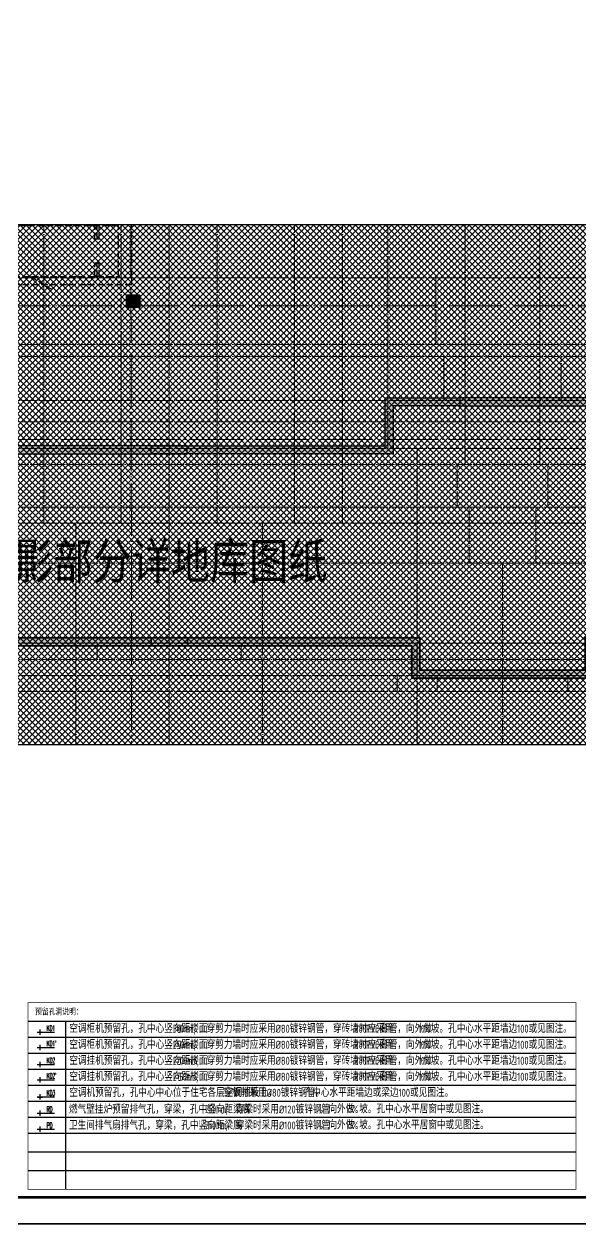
# Model space of a CAD drawing. Extents: x -518115 to 389031, y -231062 to 1628073.
# Drawn here: x 32868 to 53724, y 719665 to 764643 of the extents above; entities that cross this region are included whole.
import ezdxf
from ezdxf.xclip import XClip

# ---------------------------------------------------------------- set-up
doc = ezdxf.new("R2010")
doc.units = 0
doc.header["$LTSCALE"] = 1000
doc.header["$MEASUREMENT"] = 0
doc.header["$XCLIPFRAME"] = 0
doc.linetypes.add('DASH', pattern=[0.35, 0.25, -0.1])
doc.linetypes.add('DOTE', pattern=[2.4200000000000004, 2, -0.2, 0.02, -0.2])
for name, color, linetype in [('C-Sheet-图框', 101, 'Continuous'), ('DIM_LEAD', 3, 'Continuous'), ('HS-A-停车位（标准）', 9, 'Continuous'), ('PUB_TEXT', 4, 'Continuous'), ('S-砼墙', 40, 'Continuous'), ('text', 7, 'Continuous'), ('图框', 140, 'Continuous'), ('机电标识类', 1, 'Continuous')]:
    doc.layers.add(name, color=color, linetype=linetype)
for name, color, linetype, lineweight in [('DOTE', 19, 'DOTE', 9), ('填充', 251, 'Continuous', 5), ('平面-空调室内机', 176, 'Continuous', 9), ('砼柱', 2, 'Continuous', 35), ('空调', 76, 'Continuous', 13)]:
    doc.layers.add(name, color=color, linetype=linetype, lineweight=lineweight)
doc.layers.add('yichutu', color=7, linetype='Continuous', true_color=0xffffff, plot=False)
doc.styles.add('_TCH_DIM', font='SIMPLEX.shx', dxfattribs={"width": 0.7, "bigfont": 'GBCBIG.shx'})
doc.styles.add('宋体', font='', dxfattribs={"height": 50})
doc.styles.add('房间名称', font='TSSDENG', dxfattribs={"width": 0.8, "bigfont": 'HZTXT'})
doc.styles.add('黑体', font='')
doc.styles.get('宋体').set_extended_font_data('SimSun')
doc.styles.get('黑体').set_extended_font_data('SimHei')

# ---------------------------------------------------------------- blocks, each defined once
blk = doc.blocks.new('A$C27F3146B')
at = {"layer": '填充'}
h = blk.add_hatch(dxfattribs=at)
h.set_pattern_fill('ANSI37', color=196, scale=100, style=0)
h.set_pattern_definition([(45, (794705.0482087337, -474761.836884725), (-112.2532015133644, 112.2532015133644), []), (135, (794705.0482087337, -474761.836884725), (-112.2532015133644, -112.2532015133644), [])])
h.paths.add_polyline_path([(-43549.98705723765, 15149.9976225131), (-43549.98705724615, 13249.99742046313), (-46550.0768623678, 13249.99742046394), (-46550.07686237048, 11000.01296610897), (-45599.9038010895, 10999.9808591574), (-45599.96154220041, 7400.037170216208), (-40849.98584681842, 7399.973180385074), (-40849.98951170268, 6700.005560455495), (-38149.98714678036, 6700.004302151501), (-38149.98469400604, 8800.065047275042), (-37999.93440811674, 8799.93633044837), (-37999.93702460511, 12699.94368627027), (-37899.99026455986, 12700.05124406388), (-37899.9853567289, 14799.9976548811), (-36550.23439536814, 14797.83500045375), (-36550.24305020669, 16694.58384923893), (-41049.98717352166, 16701.81389186496), (-41049.98716781393, 15150.00141426676)], flags=16)
h.paths.add_polyline_path([(-53999.98686754133, 19499.99999882316), (0, 19499.99999882316), (0, 0), (-53999.98686754133, 0)])
at = {"layer": '填充', "color": 196}
blk.add_lwpolyline([(-53999.98686754133, 19499.99999882316), (0, 19499.99999882316), (0, 0), (-53999.98686754133, 0)], close=True, dxfattribs=at)
blk = doc.blocks.new('A$C25A378E3')
at = {"layer": 'HS-A-停车位（标准）', "linetype": 'DASH'}
for p, q in [((299.9288666398497, 4280.200665866025), (299.9276344913524, 4120.200664976728)), ((299.9276344913524, 4120.200664976728), (799.9273485837039, 4120.008946264163)), ((299.9282505712472, 4200.200665451237), (799.9279646449722, 4200.00894667895)), ((299.9288666398497, 4280.200665866025), (799.9285807174165, 4280.00894703425)), ((799.9285807174165, 4280.00894703425), (799.9273485837039, 4120.008946264163)), ((1699.929113851395, 4280.193678615266), (1699.927881702897, 4120.19367778569)), ((1699.927881702897, 4120.19367778569), (2199.927595795365, 4120.001958953799)), ((1699.928497782676, 4200.193678200361), (2199.928211856517, 4200.001959428308)), ((1699.929113851395, 4280.193678615266), (2199.928827928961, 4280.001959843212)), ((2199.928827928961, 4280.001959843212), (2199.927595795365, 4120.001958953799)), ((300.0205537431175, 1700.046125917463), (-199.9740653929766, 2550.049336581258)), ((2200.020893819514, 1700.035927985562), (2700.026429273654, 2550.032717227354))]:
    blk.add_line(p, q, dxfattribs=at)
for points in [[(1.164153218269348e-10, 5499.999999999884), (2499.999999842257, 5499.971898506512), (2499.938176556607, -0.02810114610474557), (-0.06182328553404659, 3.472669050097466e-07)], [(299.9943796824664, 4999.996627852321), (2199.994379562442, 4999.975270717288), (2199.938176575466, -0.02472896687686443), (299.9381766954903, -0.003371831844560802)]]:
    blk.add_lwpolyline(points, close=True, dxfattribs=at)
blk = doc.blocks.new('A$C24B36177')
blk.add_hatch(color=1).paths.add_polyline_path([(30000.00000000093, -57499.99999965215), (30000.00000000093, -57949.99999965215), (30500.00000000093, -57949.99999965215), (30500.00000000093, -57499.99999965215)])
at = {"layer": '砼柱', "color": 1, "lineweight": 35}
blk.add_lwpolyline([(30000.00000000093, -57499.99999965215), (30000.00000000093, -57949.99999965215), (30500.00000000093, -57949.99999965215), (30500.00000000093, -57499.99999965215)], close=True, dxfattribs=at)
blk = doc.blocks.new('A$C74D73064')
at = {"layer": 'S-砼墙', "linetype": 'ByBlock'}
h = blk.add_hatch(color=8, dxfattribs=at)
h.dxf.hatch_style = 1
h.paths.add_polyline_path([(120813.0446735102, 23073.58569761738), (120813.0446735102, 22773.58569761738), (123313.0446743382, 22773.58569761738), (123313.0446743382, 20973.58569842193), (132389.0566211405, 20973.58570694039), (132389.0566207754, 21273.58570694039), (123613.0446743382, 21273.58569878701), (123613.0446743382, 23073.58569761738)])
h = blk.add_hatch(color=8, dxfattribs=at)
h.dxf.hatch_style = 1
h.paths.add_polyline_path([(142613.0701628978, 23073.58569761738), (142613.0701628978, 22773.58569761738), (140113.0701620699, 22773.58569761738), (140113.0701620699, 20973.58569842193), (131037.0582152676, 20973.58570694039), (131037.0582156327, 21273.58570694039), (139813.0701620699, 21273.58569878701), (139813.0701620699, 23073.58569761738)])
h = blk.add_hatch(color=8, dxfattribs=at)
h.dxf.hatch_style = 1
h.paths.add_polyline_path([(142613.0701628978, 23073.58569761738), (142613.0701628978, 22773.58569761738), (148313.070161383, 22773.58569761738), (148313.070161383, 20973.58569842193), (156813.0803640515, 20973.58567362209), (156813.0803636864, 21273.58567362209), (148613.070161383, 21273.58569878701), (148613.070161383, 23073.58569761738)])
h = blk.add_hatch(color=8, dxfattribs=at)
h.dxf.hatch_style = 1
h.paths.add_polyline_path([(132397.3616232753, 14073.585692161), (122313.0446736768, 14073.58569050278), (122313.0446735204, 12873.58569222968), (116113.0446758429, 12873.58569303458), (116113.0446763914, 14073.58569720155), (106913.0446720375, 14073.58570140856), (106913.0446720375, 21162.71327298798), (106613.0446720375, 21162.71327298798), (106613.0446720375, 13773.5857015457), (115813.0446763444, 13773.5856973395), (115813.0446757958, 12573.58569307462), (122613.0446734813, 12573.58569219057), (122613.0446736377, 13773.58569056494), (132397.3616233373, 13773.585692161)])
h = blk.add_hatch(color=8, dxfattribs=at)
h.dxf.hatch_style = 1
h.paths.add_polyline_path([(131028.7532131327, 14073.585692161), (141113.0701627312, 14073.58569050278), (141113.0701628877, 12873.58569222968), (147313.0701605652, 12873.58569303458), (147313.0701600167, 14073.58569720155), (156513.0701643706, 14073.58570140856), (156513.0701643706, 21162.71327298798), (156813.0701643706, 21162.71327298798), (156813.0701643706, 13773.5857015457), (147613.0701600637, 13773.5856973395), (147613.0701606122, 12573.58569307462), (140813.0701629268, 12573.58569219057), (140813.0701627703, 13773.58569056494), (131028.7532130708, 13773.585692161)])
at = {"color": 3}
blk.add_lwpolyline([(104713.0339225737, 29573.58821820468), (158713.020790115, 29573.58821820468), (158713.020790115, 10073.58821938152), (104713.0339225737, 10073.58821938152)], close=True, dxfattribs=at)
at = {"layer": 'DOTE', "color": 5}
for p, q in [((130240.0351011317, 54519.25646164967), (130305.0351011317, 8148.87607650971)), ((196116.0437006021, 26519.29986870533), (-86385.24772744614, 26519.29986870522)), ((196116.043700602, 21519.29986870522), (-86385.24772744614, 21519.29986870522))]:
    blk.add_line(p, q, dxfattribs=at)
at = {"layer": 'S-砼墙', "linetype": 'ByBlock'}
for points in [[(120813.0446735102, 23073.58569761738), (120813.0446735102, 22773.58569761738), (123313.0446743382, 22773.58569761738), (123313.0446743382, 20973.58569842193), (132389.0566211405, 20973.58570694039), (132389.0566207754, 21273.58570694039), (123613.0446743382, 21273.58569878701), (123613.0446743382, 23073.58569761738)], [(142613.0701628978, 23073.58569761738), (142613.0701628978, 22773.58569761738), (140113.0701620699, 22773.58569761738), (140113.0701620699, 20973.58569842193), (131037.0582152676, 20973.58570694039), (131037.0582156327, 21273.58570694039), (139813.0701620699, 21273.58569878701), (139813.0701620699, 23073.58569761738)], [(142613.0701628978, 23073.58569761738), (142613.0701628978, 22773.58569761738), (148313.070161383, 22773.58569761738), (148313.070161383, 20973.58569842193), (156813.0803640515, 20973.58567362209), (156813.0803636864, 21273.58567362209), (148613.070161383, 21273.58569878701), (148613.070161383, 23073.58569761738)]]:
    blk.add_lwpolyline(points, close=True, dxfattribs=at)
at = {"layer": 'S-砼墙', "lineweight": 35}
for points in [[(132397.3616232753, 14073.585692161), (122313.0446736768, 14073.58569050278), (122313.0446735204, 12873.58569222968), (116113.0446758429, 12873.58569303458), (116113.0446763914, 14073.58569720155), (106913.0446720375, 14073.58570140856), (106913.0446720375, 21162.71327298798), (106613.0446720375, 21162.71327298798), (106613.0446720375, 13773.5857015457), (115813.0446763444, 13773.5856973395), (115813.0446757958, 12573.58569307462), (122613.0446734813, 12573.58569219057), (122613.0446736377, 13773.58569056494), (132397.3616233373, 13773.585692161)], [(131028.7532131327, 14073.585692161), (141113.0701627312, 14073.58569050278), (141113.0701628877, 12873.58569222968), (147313.0701605652, 12873.58569303458), (147313.0701600167, 14073.58569720155), (156513.0701643706, 14073.58570140856), (156513.0701643706, 21162.71327298798), (156813.0701643706, 21162.71327298798), (156813.0701643706, 13773.5857015457), (147613.0701600637, 13773.5856973395), (147613.0701606122, 12573.58569307462), (140813.0701629268, 12573.58569219057), (140813.0701627703, 13773.58569056494), (131028.7532130708, 13773.585692161)]]:
    blk.add_lwpolyline(points, close=True, dxfattribs=at)
for name, p in [('A$C24B36177', (100104.7992927884, 84419.25646130543)), ('A$C27F3146B', (158713.020790115, 10073.58821938152))]:
    blk.add_blockref(name, p)
at = {"layer": 'HS-A-停车位（标准）', "linetype": 'DASH', "xscale": -1, "rotation": 269.9993559612105}
blk.add_blockref('A$C25A378E3', (124805.035101479, 27319.3182849366), dxfattribs=at)
blk = doc.blocks.new('HFHFTHFD')
at = {"layer": 'DOTE', "linetype": 'DOTE', "ltscale": 0.3}
for p, q in [((420616.5787028493, 612948.8100463543), (420616.5787028495, 593448.8100475312)), ((422416.5787019647, 601748.8100391305), (422416.5787019647, 612948.8100463543)), ((425316.5787020741, 601748.8100473222), (425316.5787020741, 612948.8100463543)), ((427116.5787021646, 601748.8100473222), (427116.5787027501, 612948.8100463543)), ((428816.5787016117, 604548.8100388076), (428816.5787015849, 612948.8100463543)), ((431716.5787021924, 603949.0803065526), (431716.5787021923, 612948.8100463543)), ((434516.5787031293, 603949.0803065526), (434516.5787031293, 612948.8100463543)), ((437416.57870371, 604548.8100388076), (437416.5787037368, 612948.8100463543)), ((439116.5787031571, 601748.8100473222), (439116.5787025715, 612948.8100463543)), ((440916.5787032476, 601748.8100473222), (440916.5787032476, 612948.8100463543)), ((443816.578703357, 601748.8100391305), (443816.5787033571, 612948.8100463543)), ((445616.5787024723, 612948.8100463543), (445616.5787024723, 593448.8100475312)), ((447416.5787015875, 601748.8100391305), (447416.5787015874, 612948.8100463543)), ((450316.5787016969, 601748.8100473222), (450316.5787016969, 612948.8100463543)), ((452116.5787017875, 601748.8100473222), (452116.578702373, 612948.8100463543)), ((453816.5787012345, 604548.8100388076), (453816.5787012078, 612948.8100463543)), ((456716.5787018152, 603949.0803065526), (456716.5787018152, 612948.8100463543)), ((459516.5787027521, 603949.0803065526), (459516.5787027522, 612948.8100463543)), ((462416.5787033328, 604548.8100388076), (462416.5787033596, 612948.8100463543)), ((464116.57870278, 601748.8100473222), (464116.5787021944, 612948.8100463543)), ((465916.5787028704, 601748.8100473222), (465916.5787028704, 612948.8100463543)), ((468816.5787029798, 601748.8100391305), (468816.5787029798, 612948.8100463543)), ((470616.5787020952, 612948.8100463543), (470616.5787020951, 593448.8100475312)), ((472616.5787020951, 610948.8100463543), (418616.5787028495, 610948.8100463543)), ((429216.5787418562, 608448.8079394411), (429216.5792071599, 610948.8075475836)), ((435616.5800621139, 608448.8079394314), (435616.5805274176, 610948.8075475739)), ((455616.5773428306, 608448.8079394314), (455616.5768775269, 610948.8075475739)), ((462016.5786630883, 608448.8079394411), (462016.5781977847, 610948.8075475836)), ((472616.5787020951, 608448.8100463543), (418616.5787028495, 608448.8100463543)), ((430916.5787021924, 606348.8100465569), (430916.5787021922, 608448.8100463543)), ((435316.5787031294, 606348.8100465569), (435316.5787031293, 608448.8100463543)), ((472616.5787020951, 607998.8100463543), (418616.5787028495, 607998.8100463543)), ((455916.5787018151, 606348.8100465569), (455916.5787018152, 607998.8100463542)), ((460316.5787027521, 606348.8100465569), (460316.5787027522, 607998.8100463542)), ((472616.5787020951, 606348.8100465569), (418616.5787028495, 606348.8100465569)), ((472616.5787020951, 605548.8100406288), (418616.5787028495, 605548.8100406289)), ((472616.5787020951, 604548.8100471114), (418616.5787028495, 604548.8100471116)), ((429916.7956125877, 604548.8100471115), (429916.5572264311, 593448.8100475312)), ((436316.361792734, 604548.8100471115), (436316.6001788905, 593448.8100475312)), ((454916.7956122105, 604548.8100471115), (454916.5572260541, 593448.8100475312)), ((461316.3617923568, 604548.8100471115), (461316.6001785134, 593448.8100475312)), ((418616.5787028495, 603949.0803176122), (472616.5787020951, 603949.0802720234)), ((431416.5779594908, 602348.8100463725), (431416.5779592263, 603948.8100463734)), ((434816.5794645891, 602348.8100463725), (434816.5794648536, 603948.8100463734)), ((456416.5779403554, 602348.8100463725), (456416.5779400909, 603948.8100463734)), ((459816.5794454537, 602348.8100463725), (459816.5794457182, 603948.8100463734)), ((472616.5787020951, 602348.8100463724), (418616.5787028495, 602348.8100463726)), ((431866.5787074884, 600248.8100463784), (431866.5787075731, 602348.8100463543)), ((434366.5786978334, 600248.8100463304), (434366.5786977486, 602348.8100463543)), ((456866.5787071111, 600248.8100463304), (456866.5787071959, 602348.8100463543)), ((459366.5786974561, 600248.8100463784), (459366.5786973714, 602348.8100463543)), ((472616.5787020951, 601748.8100473221), (418616.5787028495, 601748.8100473222)), ((424116.5787026776, 601748.8100392178), (424116.5787026776, 593448.8100475312)), ((442116.5787120232, 601748.8100392178), (442116.5787120232, 593448.8100475312)), ((449116.5786929213, 601748.8100392178), (449116.5786929213, 593448.8100475312)), ((467116.5787022669, 601748.8100392178), (467116.5787022669, 593448.8100475312)), ((472616.5787020951, 600248.810045596), (418616.5787028495, 600248.8100466327)), ((433116.5787096269, 600248.8100463543), (433116.5787096269, 593448.8100475312)), ((458116.5786953176, 600248.8100463543), (458116.5786953176, 593448.8100475312)), ((472616.5787020951, 597248.8100389724), (418616.5787028495, 597248.8100389724)), ((423316.5787026776, 597248.8100389725), (423316.5787026776, 596648.8100389723)), ((442916.5787231674, 597248.8100389725), (442916.5787231674, 596648.8100389723)), ((448316.5786817771, 597248.8100389725), (448316.5786817771, 596648.8100389723)), ((467916.5787022669, 597248.8100389725), (467916.578702267, 596648.8100389723)), ((472616.5787020951, 596648.8100389723), (418616.5787028495, 596648.8100389723)), ((472616.5787020951, 596048.810047531), (418616.5787028495, 596048.810047531)), ((429166.6130644571, 596048.8100475312), (429166.6001787189, 595448.8100475312)), ((430666.5829980801, 596048.8100475312), (430666.5958838182, 595448.8100475312)), ((435566.574427765, 596048.8100475312), (435566.5615420268, 595448.8100475312)), ((437066.544361388, 596048.8100475312), (437066.5572471261, 595448.8100475312)), ((454166.6130435566, 596048.8100475312), (454166.6001578184, 595448.8100475312)), ((455666.5829771796, 596048.8100475312), (455666.5958629177, 595448.8100475312)), ((460566.5744068645, 596048.8100475312), (460566.5615211263, 595448.8100475312)), ((462066.5443404875, 596048.8100475312), (462066.5572262256, 595448.8100475312)), ((472616.5787020951, 595448.810047531), (418616.5787028495, 595448.8100475312))]:
    blk.add_line(p, q, dxfattribs=at)
blk = doc.blocks.new('TK')
at = {"layer": '图框'}
blk.add_lwpolyline([(465375.0184975343, 548713.6539831527), (549475.0184975343, 548713.6539831527), (549475.0184975343, 489313.6539831528), (465375.0184975343, 489313.6539831528)], close=True, dxfattribs=at)
blk.add_lwpolyline([(465375.0184975343, 548713.6539831527), (549475.0184975343, 548713.6539831527), (549475.0184975343, 489313.6539831528), (465375.0184975343, 489313.6539831528)], close=True, dxfattribs=at)
at = {"layer": '图框', "const_width": 100}
blk.add_lwpolyline([(548475.0184975343, 490313.6539831528), (548475.0184975343, 547713.6539831527), (467875.0184975343, 547713.6539831527), (467875.0184975343, 490313.6539831528)], close=True, dxfattribs=at)
blk = doc.blocks.new('dongkong')
blk.add_wipeout([(-603756.0415179721, 210770.96306340612), (-603756.0415180603, 210570.80961624245), (-603836.0415181214, 210570.80961593534), (-603836.0415181519, 210770.96306307407)])
at = {"layer": '机电标识类', "color": 250, "linetype": 'DASH', "ltscale": 400}
for p, q in [((-603896.0415180789, 210670.6929921169), (-603696.0415180789, 210670.6929921169)), ((-603796.0415180789, 210770.9630630909), (-603796.0415180789, 210570.8096162414))]:
    blk.add_line(p, q, dxfattribs=at)
at = {"layer": '空调', "color": 6, "linetype": 'DASH', "const_width": 2}
blk.add_lwpolyline([(-603756.0415180789, 210770.9630630909), (-603756.0415180789, 210570.8096162414), (-603836.0415180789, 210570.8096162414), (-603836.0415180789, 210770.9630630909)], close=True, dxfattribs=at)
blk = doc.blocks.new('A$C78D13F63')
at = {"layer": 'C-Sheet-图框', "color": 0}
for p, q in [((31503.82744900335, 6600.000000003609), (52059.89618694154, 6600.000000006286)), ((32915.17992494814, 6600.00000000326), (32915.17992494674, 300.0000000011642)), ((31503.82744900347, 6000.000000003725), (52059.89618694165, 6000.000000006403)), ((31503.8274490037, 5400.000000003725), (52059.89618694189, 5400.000000006403)), ((31503.8274490037, 4800.000000003725), (52059.89618694189, 4800.000000006403)), ((31503.8274490037, 4200.000000003725), (52059.89618694189, 4200.000000006403)), ((31503.82744900417, 3600.000000003725), (52059.89618694235, 3600.000000006403)), ((31503.82744900393, 3600.000000003725), (52059.89618694212, 3600.000000006403)), ((31503.82744900417, 3000.000000003725), (52059.89618694235, 3000.000000006403)), ((31503.82744900417, 2400.000000003725), (52059.89618694235, 2400.000000006403)), ((31503.82744900405, 1700.000000003842), (52059.89618694223, 1700.000000006519)), ((31503.82744900382, 1000.000000003842), (52059.896186942, 1000.000000006519))]:
    blk.add_line(p, q, dxfattribs=at)
at = {"layer": 'DIM_LEAD'}
for points in [[(31950.71385451918, 6194.623808631673), (32497.83192005521, 6194.623808631673)], [(31950.71385451965, 5619.385049233213), (32497.83192005567, 5619.385049233213)], [(31950.71385452012, 4983.177145726979), (32497.83192005614, 4983.177145726979)], [(31950.71385452035, 4408.743336997461), (32497.83192005637, 4408.743336997461)], [(31950.71385452012, 3768.087690449785), (32497.83192005614, 3768.087690449785)], [(31950.71385452012, 3155.167479607277), (32497.83192005614, 3155.167479607277)], [(31950.71385452012, 2549.205311248545), (32497.83192005614, 2549.205311248545)]]:
    blk.add_lwpolyline(points, dxfattribs=at)
at = {"layer": 'DIM_LEAD', "color": 7, "style": '_TCH_DIM', "width": 0.4588235294117647}
for s, p in [('KD1', (32209.6430660584, 6236.228864507284)), ("KD1'", (32209.64306605887, 5660.990105108824)), ('KD2', (32209.64306605933, 5024.782201602589)), ("KD2'", (32209.64306605957, 4450.348392873071)), ('KD3', (32209.64306605933, 3809.692746325396)), ('RD', (32209.64306605933, 3196.772535482887)), ('PD', (32209.64306605933, 2590.810367124155))]:
    blk.add_text(s, height=208.25, dxfattribs=at).set_placement(p)
at = {"layer": 'PUB_TEXT', "color": 2}
for s, height, style, width, p in [('预留孔洞说明：', 227.8481012658228, '宋体', 0.8, (31769.48141928948, 6851.398993815761)), ('300mm,', 300, '房间名称', 0.5599999999999999, (36945.1941391835, 6168.448865676764)), ('250mm,', 300, '房间名称', 0.5599999999999999, (36945.19413918356, 5568.448865677346)), ('2200mm,', 300, '房间名称', 0.5599999999999999, (36945.1941391835, 4968.448865676648)), ('2150mm,', 300, '房间名称', 0.5599999999999999, (36945.19413918373, 4368.44886567723)), ('250mm,', 300, '房间名称', 0.5599999999999999, (38150.88477579865, 3155.528654834721)), ('250mm,', 300, '房间名称', 0.5599999999999999, (38150.88477579877, 2555.528654834721))]:
    blk.add_text(s, height=height, dxfattribs=dict(at, style=style, width=width)).set_placement(p)
at = {"layer": 'PUB_TEXT', "style": '房间名称'}
for s, width, p in [('空调柜机预留孔，孔中心竖向距楼面', 0.8, (33052.11297292635, 6168.448865676764)), ('穿剪力墙时应采用%%C80镀锌钢管，穿砖墙时应采用', 0.8, (38201.88493351638, 6168.448865676764)), ('%%c80PVC', 0.5599999999999999, (43740.86195891164, 6168.448865676764)), ('套管，向外做', 0.8, (44708.86195891164, 6168.448865676764)), ('10%%%', 0.5599999999999999, (46148.86195891164, 6168.448865676764)), ('坡。孔中心水平距墙边100或见图注。', 0.8, (46612.86195891164, 6168.448865676764)), ('空调柜机预留孔，孔中心竖向距楼面', 0.8, (33052.11297292641, 5568.448865677346)), ('穿剪力墙时应采用%%C80镀锌钢管，穿砖墙时应采用', 0.8, (38201.88493351644, 5568.448865677346)), ('%%c80PVC', 0.5599999999999999, (43740.8619589117, 5568.448865677346)), ('套管，向外做', 0.8, (44708.8619589117, 5568.448865677346)), ('10%%%', 0.5599999999999999, (46148.8619589117, 5568.448865677346)), ('坡。孔中心水平距墙边100或见图注。', 0.8, (46612.8619589117, 5568.448865677346)), ('空调挂机预留孔，孔中心竖向距楼面', 0.8, (33052.11297292635, 4968.448865676648)), ('穿剪力墙时应采用%%C80镀锌钢管，穿砖墙时应采用', 0.8, (38201.88493351638, 4968.448865676648)), ('%%c80PVC', 0.5599999999999999, (43740.86195891164, 4968.448865676648)), ('套管，向外做', 0.8, (44708.86195891164, 4968.448865676648)), ('10%%%', 0.5599999999999999, (46148.86195891164, 4968.448865676648)), ('坡。孔中心水平距墙边100或见图注。', 0.8, (46612.86195891164, 4968.448865676648)), ('空调挂机预留孔，孔中心竖向距楼面', 0.8, (33052.11297292658, 4368.44886567723)), ('穿剪力墙时应采用%%C80镀锌钢管，穿砖墙时应采用', 0.8, (38201.88493351662, 4368.44886567723)), ('%%c80PVC', 0.5599999999999999, (43740.86195891188, 4368.44886567723)), ('套管，向外做', 0.8, (44708.86195891188, 4368.44886567723)), ('10%%%', 0.5599999999999999, (46148.86195891188, 4368.44886567723)), ('坡。孔中心水平距墙边100或见图注。', 0.8, (46612.86195891188, 4368.44886567723)), ('空调机预留孔，孔中心中心位于住宅各层空调搁板上，', 0.8, (33052.1129729267, 3768.448865677114)), ('穿板时采用%%C80镀锌钢管。', 0.8, (38839.97277130408, 3768.448865676997)), ('孔中心水平距墙边或梁边100或见图注。', 0.8, (41841.30204424483, 3768.448865676182)), ('燃气壁挂炉预留排气孔，穿梁，孔中竖向距梁底', 0.8, (33041.5918949577, 3142.423783190548)), ('穿梁时采用%%C120镀锌钢管', 0.8, (39298.30357371503, 3142.423783190316)), ('，向外做', 0.8, (42447.93661770469, 3155.528654834256)), ('5%%%', 0.5599999999999999, (43525.72881121002, 3155.528654834256)), ('坡。孔中心水平居窗中或见图注。', 0.8, (43926.73624688946, 3155.528654834256)), ('卫生间排气扇排气孔，穿梁，孔中竖向距梁底', 0.8, (33041.59189495782, 2542.423783190548)), ('穿梁时采用%%C100镀锌钢管', 0.8, (39298.30357371515, 2542.423783190316)), ('，向外做', 0.8, (42447.93661770481, 2555.528654834256)), ('5%%%', 0.5599999999999999, (43525.72881121014, 2555.528654834256)), ('坡。孔中心水平居窗中或见图注。', 0.8, (43926.73624688957, 2555.528654834256))]:
    blk.add_text(s, height=300, dxfattribs=dict(at, width=width)).set_placement(p)
at = {"layer": '平面-空调室内机', "ltscale": 0.3, "xscale": -1, "rotation": 90}
for p in [(242621.4068466369, -597601.4177094471), (242621.4068466369, -598176.6564688458), (242621.4068466369, -598812.8643723519), (242621.4068466374, -599387.2981810813), (242621.4068466369, -600027.9538276291), (242621.4068466369, -600640.8740384716), (242621.4068466369, -601246.8362068303)]:
    blk.add_blockref('dongkong', p, dxfattribs=at)
at = {"layer": 'C-Sheet-图框', "color": 0, "const_width": 23.9999999999995}
blk.add_lwpolyline([(31503.82744900254, 299.9999999980209), (31503.82744900323, 7300.000000003725), (52059.89618694235, 7300.000000007916), (52059.89618694317, 300.000000004191)], close=True, dxfattribs=at)
blk = doc.blocks.new('yct-841-594-84100-59399.9999999999-100-1000.0')
at = {"layer": 'yichutu', "color": 7, "true_color": 0xffffff}
blk.add_lwpolyline([(0, 0), (0, 59399.99999999994), (84100, 59399.99999999994), (84100, 0)], close=True, dxfattribs=at)

msp = doc.modelspace()

# ---------------------------------------------------------------- block references
for name, p in [('TK', (-466360.9056858412, 230351.6795938152)), ('HFHFTHFD', (-407299.9999999775, 144181.0900190733))]:
    msp.add_blockref(name, p)
ref = msp.add_blockref('A$C74D73064', (-93396.45523101836, 727556.3104394949))
XClip(ref).set_block_clipping_path([(104713.0339225737, 10073.588219381461), (158713.0208014316, 29573.5896259328)])

# ---------------------------------------------------------------- texts
at = {"layer": 'text', "color": 2, "style": '黑体', "width": 0.8}
msp.add_text('阴影部分详地库图纸', height=1345.89029535865, dxfattribs=at).set_placement((31033.40088619245, 743840.63587833))

# ---------------------------------------------------------------- next in the draw order: block references
msp.add_blockref('A$C78D13F63', (1514.112811693107, 720665.3335769682))

# ---------------------------------------------------------------- next in the draw order: block references
at = {"layer": 'yichutu'}
msp.add_blockref('yct-841-594-84100-59399.9999999999-100-1000.0', (-985.8871883068932, 719665.3335769682), dxfattribs=at)

doc.saveas('drawing.dxf')
